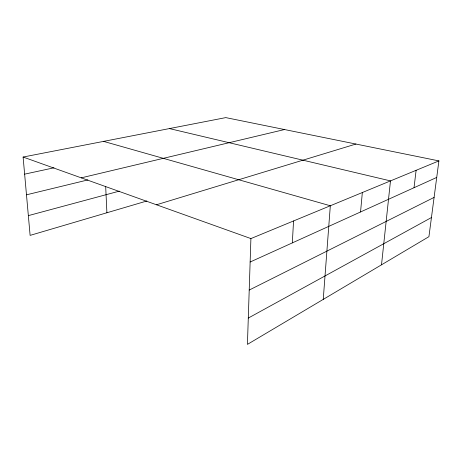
<?xml version="1.0" encoding="UTF-8"?>
<svg xmlns="http://www.w3.org/2000/svg" width="462" height="462" viewBox="0 0 462 462"><rect width="100%" height="100%" fill="white"/><g stroke="black" fill="none" stroke-linecap="round" stroke-linejoin="round"><path stroke-width="0.69" d="M438.9 160.897L250.906 238.577L247.424 344.386L428.927 236.677L438.9 160.897L225.779 117.614L23.1 157.04L30.117 235.383L146.858 200.987M292.325 242.891L293.555 220.952M323.244 299.393L330.324 205.763L103.592 141.384M360.545 211.966L362.341 192.533M381.508 264.818L390.482 180.902L169.421 128.575M414.021 187.722L416.112 170.311M248.29 318.064L431.444 217.55M249.214 290.067L434.095 197.407M250.133 262.018L436.723 177.431M156.474 204.776L355.919 144.046M28.349 215.627L119.306 191.141M26.484 194.814L87.907 179.914M81.231 177.847L284.517 129.539M24.63 174.151L53.979 167.804M23.1 157.04L250.906 238.577M105.671 186.267L106.901 212.757"/></g></svg>
